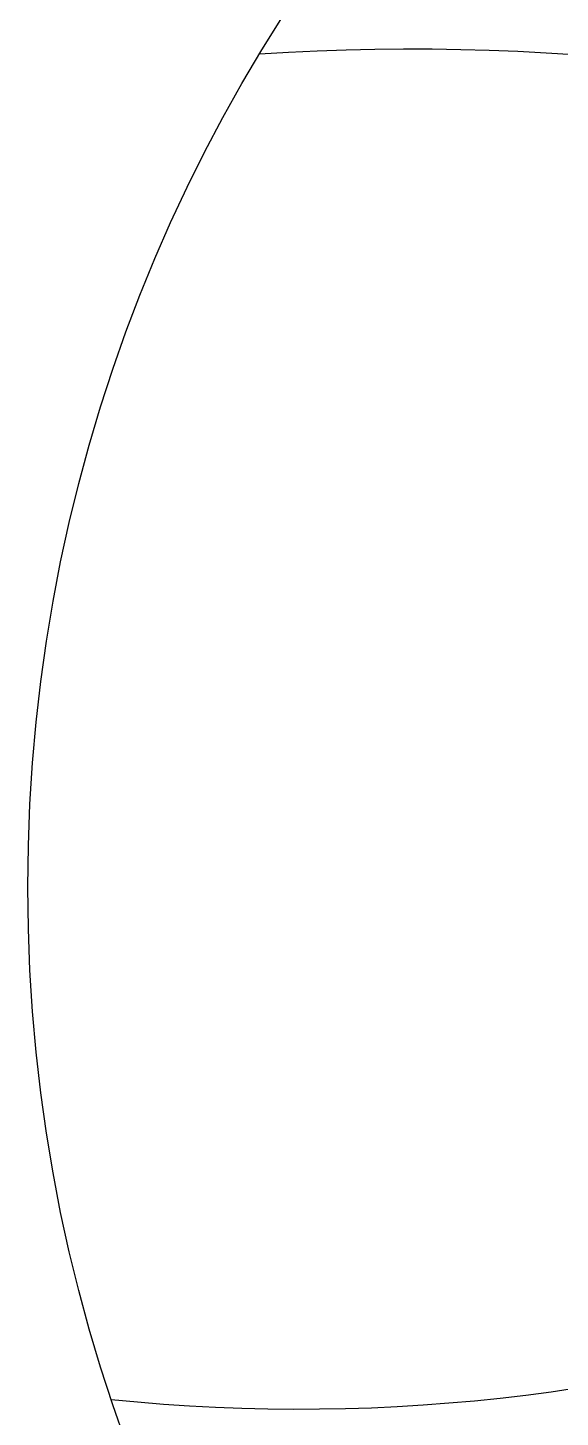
# Model space of a CAD drawing. Header units: inches. Extents: x 8.3 to 50.8, y 10.9 to 35.7.
# Drawn here: x 11.555 to 11.6573, y 31.0115 to 31.2789 of the extents above; entities that cross this region are included whole.
import ezdxf

# ---------------------------------------------------------------- set-up
doc = ezdxf.new("R2010")
doc.units = ezdxf.units.IN
doc.header["$MEASUREMENT"] = 0
doc.layers.add('02', color=2, linetype='Continuous')

msp = doc.modelspace()

# ---------------------------------------------------------------- linework, layer by layer
at = {"layer": '02'}
msp.add_circle((11.86562750976638, 31.11352992419897), 0.3106714485337339, dxfattribs=at)
for centre, radius, start, end in [((11.60713868447685, 31.36418972769506), 0.3510936366750381, 264.093267827883, 7.66863238886355), ((11.62833954369754, 30.83728015540446), 0.4374634926492534, 4.895132430081691, 93.78223725897232)]:
    msp.add_arc(centre, radius, start, end, dxfattribs=at)

doc.saveas('drawing.dxf')
